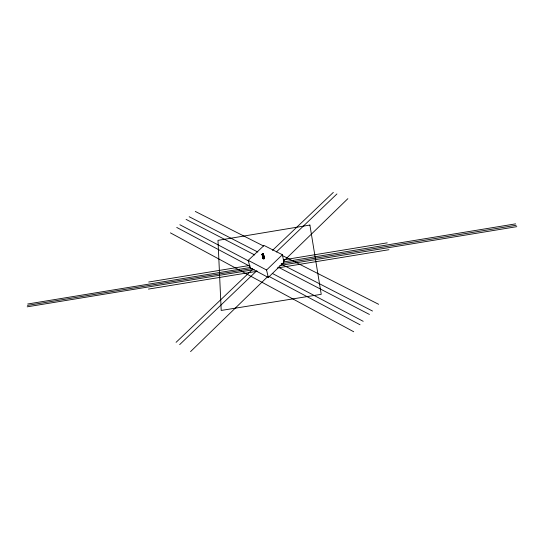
<?xml version="1.0" encoding="UTF-8"?>
<svg xmlns="http://www.w3.org/2000/svg" width="544" height="544" viewBox="0 0 544 544"><rect width="100%" height="100%" fill="white"/><g stroke="black" fill="none" stroke-linecap="round" stroke-linejoin="round"><path stroke-width="0.82" d="M263.017 254.177L262.718 253.864L263.187 254.096L263.418 256.421M263.609 255.66C263.493 257.19 263.004 254.796 262.861 256.251L262.086 254.388L262.956 253.851L263.473 255.809L263.167 257.101L263.806 256.686M262.562 255.143L262.242 253.966M262.222 254.986C262.466 253.082 261.671 256.129 262.936 255.211L263.126 254.551L262.188 254.368M262.534 253.994L262.929 256.312M263.915 257.115L263.038 257.366L262.84 256.34L263.384 258.754M264.003 257.006C262.766 258.4 263.126 255.687 264.024 257.203L263.48 257.53L263.119 256.89L263.684 256.591L264.024 257.203L263.833 256.176L262.861 256.333M263.731 256.788L263.915 256.149L263.112 255.095L262.371 255.204L262.324 256L263.718 256.129L263.826 256.992M263.051 255.646L263.228 255.286L263.167 256.142L263.391 255.544L263.792 255.741L263.69 256.591M263.663 257.162L263.806 256.754M263.439 257.414L263.017 257.176M263.48 255.585L262.473 255.687L262.534 254.476L262.609 255.265M262.983 254.973L263.35 254.572L263.01 254.082L262.487 254.68L262.167 254.13L262.235 254.551M263.187 254.096L263.065 254.864M263.221 257.176L263.752 257.088M263.194 256.244L263.017 255.836L263.473 255.809M190.55 351.614L267.689 276.617M283.478 261.263L347.868 198.662M268.294 277.481L283.934 262.256L282.384 254.728L264.044 245.453L248.234 260.358L250.111 267.804L268.294 277.481L266.567 270.008L248.234 260.358M266.567 270.008L282.384 254.728M179.663 344.624L256.768 270.749M276.345 251.988L336.933 193.943M263.432 257.054L263.092 257.326L263.446 257.802L264.153 257.468L263.704 257.006M176.079 342.326L252.865 269.11M272.517 250.369L333.329 192.386M263.221 254.442L262.942 254.905L262.099 254.789L262.908 254.742L263.01 254.082M263.214 255.564L262.568 256.108L263.554 256.292M263.629 255.864L263.582 256.428M264.058 258.114L263.595 255.755L262.303 255.768L262.806 256.51L263.826 256.034M262.099 254.789L262.385 253.919L263.228 254.259M262.432 254.102L262.024 254.293M262.779 255.632L262.596 256.068M263.214 256.068L263.282 256.741L263.915 256.149L263.67 256.394M263.35 257.326L263.656 257.38M262.324 254.429L263.031 254.313L263.371 254.796M262.446 255.408L263.575 255.53L263.854 256.081M263.038 256.027L263.928 256.34L263.792 255.741M263.799 256.992L263.228 256.666M148.716 282.023L249.982 265.39M283.458 259.889L387.233 242.848M262.997 255.082L263.126 254.551M283.601 261.936L515.61 223.863M27.696 304.008L250.587 267.43M27.452 305.408L252.416 268.518M281.234 263.792L516.202 225.257M27.2 306.823L254.211 269.613M279.732 265.506L516.8 226.658M148.444 289.088L257.4 271.252M277.515 267.954L388.987 249.703M195.296 211.446L263.48 245.976M282.418 255.564L378.631 304.293M189.169 216.723L257.829 252.042M281.221 264.071L372.511 311.039M263.112 255.578L263.826 255.877M186.082 219.382L254.742 254.98M278.134 267.104L369.424 314.439M179.867 224.74L248.989 261.147M272.286 273.414L363.195 321.307M176.732 227.433L250.063 266.37M268.77 276.304L360.053 324.768M170.422 232.873L353.716 331.758M263.48 257.53L262.8 255.904M264.044 257.7L264.207 258.101L263.575 255.53M264.255 258.529L263.976 257.604M263.901 258.142L263.588 257.162M263.888 258.808L263.303 256.428M262.963 255.836L263.677 258.89L263.446 257.802M262.67 257.162L262.915 258.747L262.752 257.509M262.956 253.851L263.038 254.415M263.201 255.048L263.357 255.707M263.609 256.584L263.752 257.489M263.874 257.734L264.132 258.849M263.031 255.224L263.106 255.782M262.82 254.626L262.976 253.994M263.072 256.693L263.269 257.421M262.745 255.456L263.35 258.448M262.392 255.959L262.657 257.305M264.119 257.156L264.377 258.278M264.153 257.468L264.411 258.584M263.262 258.475L263.33 258.896M263.085 257.244L263.153 257.72M263.493 256.027L263.561 256.693M262.854 254.422L262.936 255.211M263.534 256.625L263.568 257.006M309.896 225.053L217.988 240.366L221.204 310.447L321.232 294.324L309.896 225.053M262.881 258.386L262.84 257.897L262.881 258.386"/></g></svg>
